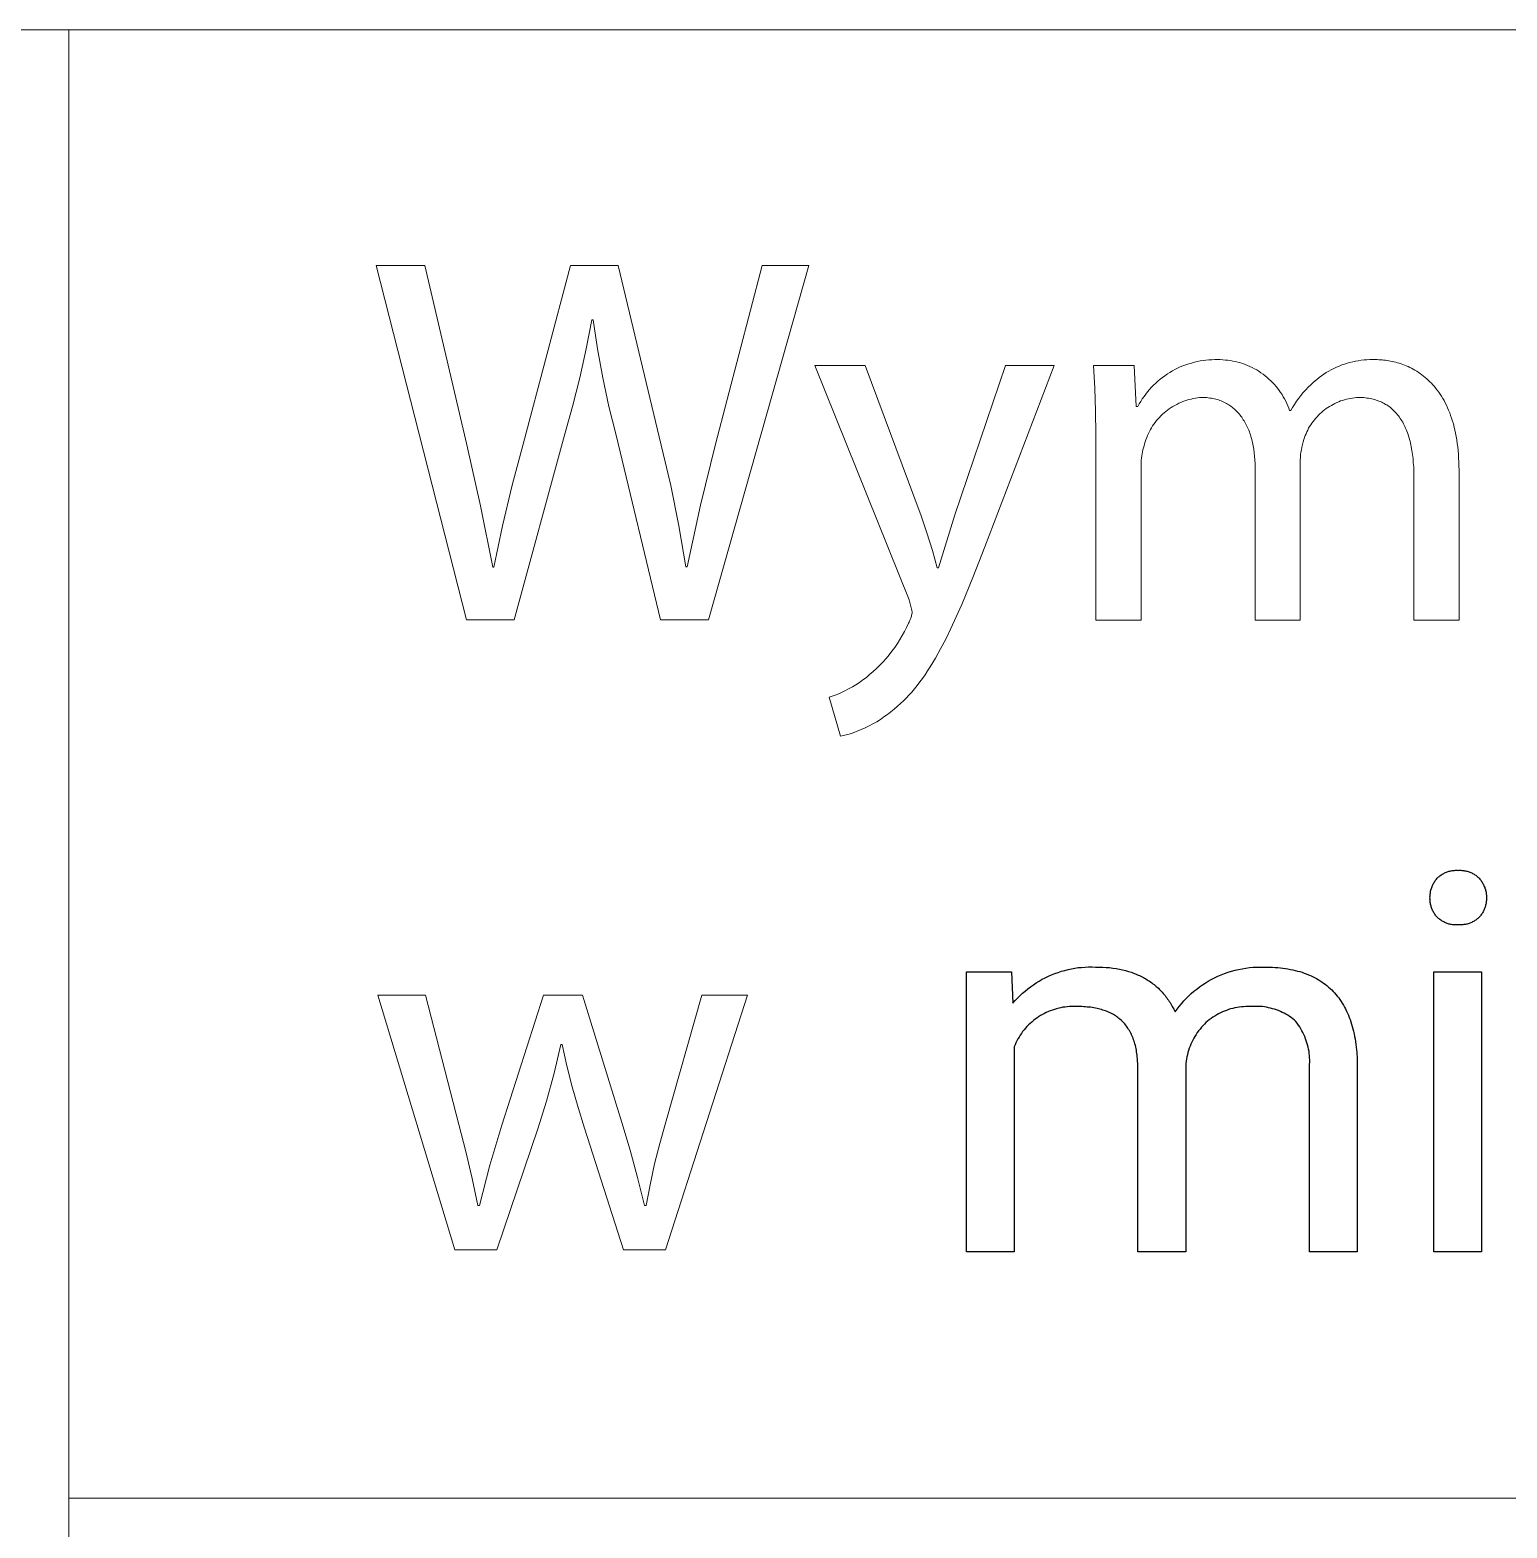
# Model space of a CAD drawing. Header units: millimetres. Extents: x 1102 to 5170, y 19 to 2862.
# Drawn here: x 4807.8 to 4922.2, y 358.3 to 474.3 of the extents above; entities that cross this region are included whole.
import ezdxf

# ---------------------------------------------------------------- set-up
doc = ezdxf.new("R2010")
doc.units = ezdxf.units.MM
doc.header["$MEASUREMENT"] = 0
doc.layers.add('Domyślny', color=7, linetype='Continuous', true_color=0x000000)

msp = doc.modelspace()

# ---------------------------------------------------------------- linework, layer by layer
at = {"layer": 'Domyślny', "color": 18, "lineweight": 15, "true_color": 0x000000}
for p, q in [((5166.08, 474.27), (3632.56, 474.27)), ((4810.81, 133.18), (4810.81, 474.27)), ((4841.61, 428.59), (4834.63, 456.03)), ((4834.63, 456.03), (4838.39, 456.03)), ((4838.39, 456.03), (4841.64, 442.15)), ((4846, 442.19), (4849.67, 456.03)), ((4849.67, 456.03), (4853.37, 456.03)), ((4853.37, 456.03), (4856.71, 442.11)), ((4868.15, 456.03), (4860.37, 428.59)), ((4860.9, 442.19), (4864.52, 456.03)), ((4864.52, 456.03), (4868.15, 456.03)), ((4851.34, 451.83), (4850.9, 449.58)), ((4851.43, 451.83), (4851.34, 451.83)), ((4851.78, 449.58), (4851.43, 451.83)), ((4850.9, 449.58), (4850.4, 447.33)), ((4852.19, 447.34), (4851.78, 449.58)), ((4875.9, 430.13), (4868.61, 448.3)), ((4868.61, 448.3), (4872.51, 448.3)), ((4872.51, 448.3), (4876.83, 436.65)), ((4879.45, 436.73), (4883.36, 448.3)), ((4887.14, 448.3), (4881.78, 434.25)), ((4883.36, 448.3), (4887.14, 448.3)), ((4890.3, 446.53), (4890.2, 448.3)), ((4890.2, 448.3), (4893.34, 448.3)), ((4893.34, 448.3), (4893.49, 445.11)), ((4896.1, 447.75), (4896.3, 447.87)), ((4896.3, 447.87), (4896.5, 447.98)), ((4896.5, 447.98), (4896.7, 448.08)), ((4896.7, 448.08), (4896.91, 448.18)), ((4896.91, 448.18), (4897.12, 448.26)), ((4897.12, 448.26), (4897.34, 448.34)), ((4897.34, 448.34), (4897.56, 448.42)), ((4897.56, 448.42), (4897.78, 448.48)), ((4897.78, 448.48), (4898, 448.54)), ((4898, 448.54), (4898.22, 448.59)), ((4898.22, 448.59), (4898.45, 448.64)), ((4898.45, 448.64), (4898.67, 448.67)), ((4898.67, 448.67), (4898.9, 448.7)), ((4898.9, 448.7), (4899.13, 448.72)), ((4899.13, 448.72), (4899.36, 448.73)), ((4899.36, 448.73), (4899.59, 448.74)), ((4899.59, 448.74), (4899.82, 448.74)), ((4899.82, 448.74), (4900.01, 448.74)), ((4900.01, 448.74), (4900.21, 448.73)), ((4900.21, 448.73), (4900.41, 448.71)), ((4900.41, 448.71), (4900.6, 448.69)), ((4900.6, 448.69), (4900.8, 448.67)), ((4900.8, 448.67), (4900.99, 448.63)), ((4900.99, 448.63), (4901.18, 448.59)), ((4901.18, 448.59), (4901.38, 448.54)), ((4901.38, 448.54), (4901.57, 448.49)), ((4901.57, 448.49), (4901.75, 448.43)), ((4901.75, 448.43), (4901.94, 448.36)), ((4901.94, 448.36), (4902.12, 448.29)), ((4902.12, 448.29), (4902.3, 448.21)), ((4902.3, 448.21), (4902.48, 448.13)), ((4902.48, 448.13), (4902.66, 448.04)), ((4902.66, 448.04), (4902.83, 447.94)), ((4902.83, 447.94), (4902.99, 447.84)), ((4902.99, 447.84), (4903.16, 447.73)), ((4908.22, 447.74), (4908.41, 447.85)), ((4908.41, 447.85), (4908.6, 447.96)), ((4908.6, 447.96), (4908.8, 448.06)), ((4908.8, 448.06), (4909, 448.16)), ((4909, 448.16), (4909.21, 448.24)), ((4909.21, 448.24), (4909.42, 448.33)), ((4909.42, 448.33), (4909.62, 448.4)), ((4909.62, 448.4), (4909.84, 448.47)), ((4909.84, 448.47), (4910.05, 448.53)), ((4910.05, 448.53), (4910.27, 448.58)), ((4910.27, 448.58), (4910.48, 448.63)), ((4910.48, 448.63), (4910.7, 448.66)), ((4910.7, 448.66), (4910.92, 448.69)), ((4910.92, 448.69), (4911.15, 448.72)), ((4911.15, 448.72), (4911.37, 448.73)), ((4911.37, 448.73), (4911.59, 448.74)), ((4911.59, 448.74), (4911.81, 448.74)), ((4911.81, 448.74), (4912.03, 448.74)), ((4912.03, 448.74), (4912.16, 448.74)), ((4912.16, 448.74), (4912.28, 448.73)), ((4912.28, 448.73), (4912.41, 448.73)), ((4912.41, 448.73), (4912.54, 448.72)), ((4912.54, 448.72), (4912.66, 448.7)), ((4912.66, 448.7), (4912.8, 448.69)), ((4912.8, 448.69), (4912.93, 448.67)), ((4912.93, 448.67), (4913.06, 448.65)), ((4913.06, 448.65), (4913.19, 448.63)), ((4913.19, 448.63), (4913.33, 448.6)), ((4913.33, 448.6), (4913.46, 448.57)), ((4913.46, 448.57), (4913.6, 448.54)), ((4913.6, 448.54), (4913.73, 448.5)), ((4913.73, 448.5), (4913.87, 448.46)), ((4913.87, 448.46), (4914.01, 448.41)), ((4914.01, 448.41), (4914.14, 448.36)), ((4914.14, 448.36), (4914.28, 448.31)), ((4914.28, 448.31), (4914.41, 448.26)), ((4914.41, 448.26), (4914.55, 448.2)), ((4914.55, 448.2), (4914.69, 448.13)), ((4914.69, 448.13), (4914.82, 448.07)), ((4914.82, 448.07), (4914.96, 448)), ((4914.96, 448), (4915.09, 447.92)), ((4915.09, 447.92), (4915.22, 447.84)), ((4915.22, 447.84), (4915.35, 447.75)), ((4850.4, 447.33), (4849.84, 445.1)), ((4852.66, 445.11), (4852.19, 447.34)), ((4894.68, 446.6), (4894.84, 446.76)), ((4894.84, 446.76), (4895.01, 446.92)), ((4895.01, 446.92), (4895.18, 447.08)), ((4895.18, 447.08), (4895.35, 447.22)), ((4895.35, 447.22), (4895.53, 447.37)), ((4895.53, 447.37), (4895.72, 447.5)), ((4895.72, 447.5), (4895.91, 447.63)), ((4895.91, 447.63), (4896.1, 447.75)), ((4903.16, 447.73), (4903.32, 447.61)), ((4903.32, 447.61), (4903.48, 447.49)), ((4903.48, 447.49), (4903.63, 447.37)), ((4903.63, 447.37), (4903.78, 447.24)), ((4903.78, 447.24), (4903.92, 447.11)), ((4903.92, 447.11), (4904.06, 446.97)), ((4904.06, 446.97), (4904.2, 446.82)), ((4904.2, 446.82), (4904.33, 446.67)), ((4904.33, 446.67), (4904.45, 446.52)), ((4906.82, 446.6), (4907.02, 446.8)), ((4907.02, 446.8), (4907.23, 446.99)), ((4907.23, 446.99), (4907.45, 447.18)), ((4907.45, 447.18), (4907.67, 447.35)), ((4907.67, 447.35), (4907.85, 447.49)), ((4907.85, 447.49), (4908.03, 447.62)), ((4908.03, 447.62), (4908.22, 447.74)), ((4915.35, 447.75), (4915.49, 447.67)), ((4915.49, 447.67), (4915.61, 447.57)), ((4915.61, 447.57), (4915.74, 447.47)), ((4915.74, 447.47), (4915.87, 447.37)), ((4915.87, 447.37), (4916, 447.26)), ((4916, 447.26), (4916.12, 447.15)), ((4916.12, 447.15), (4916.24, 447.03)), ((4916.24, 447.03), (4916.36, 446.91)), ((4916.36, 446.91), (4916.48, 446.78)), ((4916.48, 446.78), (4916.59, 446.65)), ((4916.59, 446.65), (4916.71, 446.51)), ((4890.35, 444.75), (4890.3, 446.53)), ((4893.73, 445.31), (4893.85, 445.51)), ((4893.85, 445.51), (4893.97, 445.7)), ((4893.97, 445.7), (4894.1, 445.89)), ((4894.1, 445.89), (4894.24, 446.07)), ((4894.24, 446.07), (4894.38, 446.25)), ((4894.38, 446.25), (4894.53, 446.43)), ((4894.53, 446.43), (4894.68, 446.6)), ((4897.1, 445.49), (4896.94, 445.43)), ((4897.26, 445.55), (4897.1, 445.49)), ((4897.42, 445.6), (4897.26, 445.55)), ((4897.58, 445.65), (4897.42, 445.6)), ((4897.75, 445.69), (4897.58, 445.65)), ((4897.91, 445.73), (4897.75, 445.69)), ((4898.08, 445.76), (4897.91, 445.73)), ((4898.25, 445.78), (4898.08, 445.76)), ((4898.41, 445.8), (4898.25, 445.78)), ((4898.58, 445.81), (4898.41, 445.8)), ((4898.71, 445.81), (4898.58, 445.81)), ((4898.84, 445.8), (4898.71, 445.81)), ((4898.96, 445.8), (4898.84, 445.8)), ((4899.08, 445.78), (4898.96, 445.8)), ((4899.2, 445.77), (4899.08, 445.78)), ((4899.32, 445.75), (4899.2, 445.77)), ((4899.43, 445.73), (4899.32, 445.75)), ((4899.55, 445.71), (4899.43, 445.73)), ((4899.66, 445.68), (4899.55, 445.71)), ((4899.77, 445.65), (4899.66, 445.68)), ((4899.87, 445.62), (4899.77, 445.65)), ((4899.98, 445.58), (4899.87, 445.62)), ((4900.08, 445.54), (4899.98, 445.58)), ((4900.18, 445.5), (4900.08, 445.54)), ((4900.28, 445.45), (4900.18, 445.5)), ((4900.38, 445.4), (4900.28, 445.45)), ((4904.45, 446.52), (4904.57, 446.36)), ((4904.57, 446.36), (4904.68, 446.2)), ((4904.68, 446.2), (4904.79, 446.04)), ((4904.79, 446.04), (4904.89, 445.87)), ((4904.89, 445.87), (4904.99, 445.7)), ((4904.99, 445.7), (4905.08, 445.52)), ((4905.08, 445.52), (4905.17, 445.34)), ((4905.76, 445.28), (4905.91, 445.52)), ((4905.91, 445.52), (4906.08, 445.75)), ((4906.08, 445.75), (4906.26, 445.97)), ((4906.26, 445.97), (4906.44, 446.19)), ((4906.44, 446.19), (4906.63, 446.4)), ((4906.63, 446.4), (4906.82, 446.6)), ((4909.18, 445.48), (4909.04, 445.42)), ((4909.33, 445.54), (4909.18, 445.48)), ((4909.48, 445.59), (4909.33, 445.54)), ((4909.63, 445.63), (4909.48, 445.59)), ((4909.78, 445.67), (4909.63, 445.63)), ((4909.94, 445.71), (4909.78, 445.67)), ((4910.09, 445.74), (4909.94, 445.71)), ((4910.25, 445.77), (4910.09, 445.74)), ((4910.41, 445.79), (4910.25, 445.77)), ((4910.56, 445.8), (4910.41, 445.79)), ((4910.72, 445.81), (4910.56, 445.8)), ((4910.86, 445.81), (4910.72, 445.81)), ((4910.99, 445.8), (4910.86, 445.81)), ((4911.12, 445.8), (4910.99, 445.8)), ((4911.25, 445.78), (4911.12, 445.8)), ((4911.37, 445.77), (4911.25, 445.78)), ((4911.5, 445.75), (4911.37, 445.77)), ((4911.62, 445.73), (4911.5, 445.75)), ((4911.74, 445.7), (4911.62, 445.73)), ((4911.85, 445.68), (4911.74, 445.7)), ((4911.97, 445.65), (4911.85, 445.68)), ((4912.08, 445.61), (4911.97, 445.65)), ((4912.19, 445.57), (4912.08, 445.61)), ((4912.3, 445.53), (4912.19, 445.57)), ((4912.41, 445.49), (4912.3, 445.53)), ((4912.51, 445.44), (4912.41, 445.49)), ((4916.71, 446.51), (4916.82, 446.37)), ((4916.82, 446.37), (4916.93, 446.22)), ((4916.93, 446.22), (4917.03, 446.07)), ((4917.03, 446.07), (4917.14, 445.91)), ((4917.14, 445.91), (4917.24, 445.74)), ((4917.24, 445.74), (4917.34, 445.57)), ((4917.34, 445.57), (4917.43, 445.39)), ((4849.84, 445.1), (4849.22, 442.89)), ((4853.21, 442.89), (4852.66, 445.11)), ((4890.36, 442.97), (4890.35, 444.75)), ((4893.49, 445.11), (4893.62, 445.11)), ((4893.62, 445.11), (4893.73, 445.31)), ((4895.41, 444.39), (4895.29, 444.27)), ((4895.53, 444.51), (4895.41, 444.39)), ((4895.66, 444.62), (4895.53, 444.51)), ((4895.79, 444.73), (4895.66, 444.62)), ((4895.92, 444.84), (4895.79, 444.73)), ((4896.06, 444.94), (4895.92, 444.84)), ((4896.2, 445.03), (4896.06, 444.94)), ((4896.34, 445.12), (4896.2, 445.03)), ((4896.49, 445.2), (4896.34, 445.12)), ((4896.64, 445.28), (4896.49, 445.2)), ((4896.79, 445.36), (4896.64, 445.28)), ((4896.94, 445.43), (4896.79, 445.36)), ((4900.48, 445.35), (4900.38, 445.4)), ((4900.57, 445.3), (4900.48, 445.35)), ((4900.66, 445.24), (4900.57, 445.3)), ((4900.75, 445.18), (4900.66, 445.24)), ((4900.84, 445.12), (4900.75, 445.18)), ((4900.92, 445.06), (4900.84, 445.12)), ((4901.01, 444.99), (4900.92, 445.06)), ((4901.09, 444.92), (4901.01, 444.99)), ((4901.17, 444.85), (4901.09, 444.92)), ((4901.25, 444.78), (4901.17, 444.85)), ((4901.32, 444.7), (4901.25, 444.78)), ((4901.39, 444.62), (4901.32, 444.7)), ((4901.47, 444.54), (4901.39, 444.62)), ((4901.54, 444.45), (4901.47, 444.54)), ((4901.6, 444.37), (4901.54, 444.45)), ((4901.67, 444.28), (4901.6, 444.37)), ((4905.17, 445.34), (4905.24, 445.16)), ((4905.24, 445.16), (4905.32, 444.98)), ((4905.32, 444.98), (4905.38, 444.79)), ((4905.38, 444.79), (4905.46, 444.79)), ((4905.46, 444.79), (4905.61, 445.04)), ((4905.61, 445.04), (4905.76, 445.28)), ((4907.5, 444.32), (4907.4, 444.21)), ((4907.61, 444.44), (4907.5, 444.32)), ((4907.73, 444.55), (4907.61, 444.44)), ((4907.84, 444.65), (4907.73, 444.55)), ((4907.96, 444.76), (4907.84, 444.65)), ((4908.09, 444.86), (4907.96, 444.76)), ((4908.21, 444.95), (4908.09, 444.86)), ((4908.34, 445.04), (4908.21, 444.95)), ((4908.48, 445.12), (4908.34, 445.04)), ((4908.61, 445.2), (4908.48, 445.12)), ((4908.75, 445.28), (4908.61, 445.2)), ((4908.89, 445.35), (4908.75, 445.28)), ((4909.04, 445.42), (4908.89, 445.35)), ((4912.61, 445.39), (4912.51, 445.44)), ((4912.71, 445.34), (4912.61, 445.39)), ((4912.81, 445.28), (4912.71, 445.34)), ((4912.9, 445.23), (4912.81, 445.28)), ((4913, 445.16), (4912.9, 445.23)), ((4913.09, 445.1), (4913, 445.16)), ((4913.18, 445.03), (4913.09, 445.1)), ((4913.26, 444.96), (4913.18, 445.03)), ((4913.35, 444.89), (4913.26, 444.96)), ((4913.43, 444.81), (4913.35, 444.89)), ((4913.51, 444.73), (4913.43, 444.81)), ((4913.59, 444.65), (4913.51, 444.73)), ((4913.67, 444.56), (4913.59, 444.65)), ((4913.74, 444.47), (4913.67, 444.56)), ((4913.81, 444.38), (4913.74, 444.47)), ((4913.88, 444.29), (4913.81, 444.38)), ((4913.95, 444.19), (4913.88, 444.29)), ((4917.43, 445.39), (4917.52, 445.21)), ((4917.52, 445.21), (4917.61, 445.02)), ((4917.61, 445.02), (4917.69, 444.82)), ((4917.69, 444.82), (4917.78, 444.62)), ((4917.78, 444.62), (4917.85, 444.42)), ((4917.85, 444.42), (4917.93, 444.2)), ((4894.52, 443.17), (4894.44, 443.01)), ((4894.6, 443.32), (4894.52, 443.17)), ((4894.68, 443.46), (4894.6, 443.32)), ((4894.77, 443.61), (4894.68, 443.46)), ((4894.87, 443.75), (4894.77, 443.61)), ((4894.97, 443.88), (4894.87, 443.75)), ((4895.07, 444.02), (4894.97, 443.88)), ((4895.18, 444.14), (4895.07, 444.02)), ((4895.29, 444.27), (4895.18, 444.14)), ((4901.73, 444.19), (4901.67, 444.28)), ((4901.79, 444.09), (4901.73, 444.19)), ((4901.85, 444), (4901.79, 444.09)), ((4901.91, 443.9), (4901.85, 444)), ((4901.97, 443.8), (4901.91, 443.9)), ((4902.02, 443.7), (4901.97, 443.8)), ((4902.07, 443.59), (4902.02, 443.7)), ((4902.12, 443.48), (4902.07, 443.59)), ((4902.17, 443.38), (4902.12, 443.48)), ((4902.21, 443.27), (4902.17, 443.38)), ((4902.26, 443.15), (4902.21, 443.27)), ((4902.3, 443.04), (4902.26, 443.15)), ((4906.71, 443.15), (4906.65, 443)), ((4906.78, 443.29), (4906.71, 443.15)), ((4906.85, 443.43), (4906.78, 443.29)), ((4906.93, 443.57), (4906.85, 443.43)), ((4907.02, 443.7), (4906.93, 443.57)), ((4907.11, 443.83), (4907.02, 443.7)), ((4907.2, 443.96), (4907.11, 443.83)), ((4907.3, 444.08), (4907.2, 443.96)), ((4907.4, 444.21), (4907.3, 444.08)), ((4914.01, 444.09), (4913.95, 444.19)), ((4914.08, 443.99), (4914.01, 444.09)), ((4914.14, 443.89), (4914.08, 443.99)), ((4914.2, 443.78), (4914.14, 443.89)), ((4914.25, 443.67), (4914.2, 443.78)), ((4914.31, 443.56), (4914.25, 443.67)), ((4914.36, 443.44), (4914.31, 443.56)), ((4914.41, 443.32), (4914.36, 443.44)), ((4914.46, 443.2), (4914.41, 443.32)), ((4914.51, 443.08), (4914.46, 443.2)), ((4917.93, 444.2), (4918, 443.98)), ((4918, 443.98), (4918.06, 443.76)), ((4918.06, 443.76), (4918.12, 443.52)), ((4918.12, 443.52), (4918.18, 443.28)), ((4918.18, 443.28), (4918.23, 443.04)), ((4841.64, 442.15), (4842.71, 437.42)), ((4845.16, 439.03), (4846, 442.19)), ((4849.22, 442.89), (4845.31, 428.59)), ((4856.66, 428.59), (4853.21, 442.89)), ((4856.71, 442.11), (4857.45, 438.99)), ((4859.74, 437.46), (4860.9, 442.19)), ((4890.36, 428.58), (4890.36, 442.97)), ((4894.1, 442.07), (4894.05, 441.91)), ((4894.15, 442.22), (4894.1, 442.07)), ((4894.2, 442.38), (4894.15, 442.22)), ((4894.25, 442.54), (4894.2, 442.38)), ((4894.31, 442.7), (4894.25, 442.54)), ((4894.37, 442.86), (4894.31, 442.7)), ((4894.44, 443.01), (4894.37, 442.86)), ((4902.34, 442.92), (4902.3, 443.04)), ((4902.37, 442.81), (4902.34, 442.92)), ((4902.41, 442.69), (4902.37, 442.81)), ((4902.44, 442.56), (4902.41, 442.69)), ((4902.47, 442.44), (4902.44, 442.56)), ((4902.5, 442.32), (4902.47, 442.44)), ((4902.53, 442.19), (4902.5, 442.32)), ((4902.56, 442.06), (4902.53, 442.19)), ((4902.6, 441.8), (4902.56, 442.06)), ((4906.33, 441.97), (4906.29, 441.77)), ((4906.37, 442.17), (4906.33, 441.97)), ((4906.42, 442.37), (4906.37, 442.17)), ((4906.48, 442.56), (4906.42, 442.37)), ((4906.53, 442.71), (4906.48, 442.56)), ((4906.59, 442.86), (4906.53, 442.71)), ((4906.65, 443), (4906.59, 442.86)), ((4914.55, 442.95), (4914.51, 443.08)), ((4914.59, 442.82), (4914.55, 442.95)), ((4914.63, 442.69), (4914.59, 442.82)), ((4914.67, 442.56), (4914.63, 442.69)), ((4914.71, 442.42), (4914.67, 442.56)), ((4914.74, 442.28), (4914.71, 442.42)), ((4914.77, 442.14), (4914.74, 442.28)), ((4914.8, 442), (4914.77, 442.14)), ((4914.85, 441.71), (4914.8, 442)), ((4918.23, 443.04), (4918.28, 442.78)), ((4918.28, 442.78), (4918.33, 442.52)), ((4918.33, 442.52), (4918.36, 442.26)), ((4918.36, 442.26), (4918.4, 441.98)), ((4918.4, 441.98), (4918.43, 441.7)), ((4893.88, 440.96), (4893.87, 440.8)), ((4893.9, 441.12), (4893.88, 440.96)), ((4893.92, 441.28), (4893.9, 441.12)), ((4893.95, 441.44), (4893.92, 441.28)), ((4893.98, 441.6), (4893.95, 441.44)), ((4894.01, 441.76), (4893.98, 441.6)), ((4894.05, 441.91), (4894.01, 441.76)), ((4902.64, 441.53), (4902.6, 441.8)), ((4902.66, 441.26), (4902.64, 441.53)), ((4902.68, 440.98), (4902.66, 441.26)), ((4902.7, 440.69), (4902.68, 440.98)), ((4906.22, 441.17), (4906.2, 440.97)), ((4906.2, 440.97), (4906.2, 440.77)), ((4906.23, 441.38), (4906.22, 441.17)), ((4906.26, 441.58), (4906.23, 441.38)), ((4906.29, 441.77), (4906.26, 441.58)), ((4914.9, 441.4), (4914.85, 441.71)), ((4914.94, 441.09), (4914.9, 441.4)), ((4914.96, 440.76), (4914.94, 441.09)), ((4918.43, 441.7), (4918.45, 441.41)), ((4918.45, 441.41), (4918.47, 441.12)), ((4918.47, 441.12), (4918.49, 440.82)), ((4918.49, 440.82), (4918.49, 440.51)), ((4893.87, 440.8), (4893.87, 440.63)), ((4893.87, 440.63), (4893.87, 440.47)), ((4893.87, 440.47), (4893.87, 428.58)), ((4902.7, 440.41), (4902.7, 440.69)), ((4902.7, 428.58), (4902.7, 440.41)), ((4906.2, 440.77), (4906.2, 428.58)), ((4914.99, 440.43), (4914.96, 440.76)), ((4915, 440.09), (4914.99, 440.43)), ((4915, 439.74), (4915, 440.09)), ((4915, 428.58), (4915, 439.74)), ((4918.49, 440.51), (4918.5, 440.19)), ((4918.5, 440.19), (4918.5, 428.58)), ((4844.41, 435.86), (4845.16, 439.03)), ((4857.45, 438.99), (4858.08, 435.86)), ((4842.71, 437.42), (4843.67, 432.66)), ((4858.71, 432.7), (4859.74, 437.46)), ((4876.83, 436.65), (4877.29, 435.32)), ((4878.18, 432.62), (4879.45, 436.73)), ((4843.75, 432.66), (4844.41, 435.86)), ((4858.08, 435.86), (4858.62, 432.7)), ((4877.29, 435.32), (4877.71, 433.97)), ((4877.71, 433.97), (4878.09, 432.62)), ((4881.78, 434.25), (4880.85, 431.86)), ((4858.62, 432.7), (4858.71, 432.7)), ((4843.67, 432.66), (4843.75, 432.66)), ((4878.09, 432.62), (4878.18, 432.62)), ((4880.85, 431.86), (4879.98, 429.77)), ((4876.14, 429.2), (4875.9, 430.13)), ((4879.98, 429.77), (4879.56, 428.82)), ((4845.31, 428.59), (4841.61, 428.59)), ((4860.37, 428.59), (4856.66, 428.59)), ((4875.71, 428), (4875.86, 428.33)), ((4875.86, 428.33), (4875.9, 428.4)), ((4875.9, 428.4), (4875.94, 428.48)), ((4875.94, 428.48), (4875.97, 428.55)), ((4875.97, 428.55), (4876, 428.63)), ((4876, 428.63), (4876.03, 428.71)), ((4876.03, 428.71), (4876.06, 428.79)), ((4876.06, 428.79), (4876.08, 428.87)), ((4876.08, 428.87), (4876.1, 428.95)), ((4876.1, 428.95), (4876.12, 429.03)), ((4876.12, 429.03), (4876.13, 429.11)), ((4876.13, 429.11), (4876.14, 429.2)), ((4879.56, 428.82), (4879.15, 427.93)), ((4893.87, 428.58), (4890.36, 428.58)), ((4906.2, 428.58), (4902.7, 428.58)), ((4918.5, 428.58), (4915, 428.58)), ((4875, 426.75), (4875.19, 427.06)), ((4875.19, 427.06), (4875.37, 427.37)), ((4875.37, 427.37), (4875.55, 427.68)), ((4875.55, 427.68), (4875.71, 428)), ((4878.74, 427.1), (4878.34, 426.34)), ((4879.15, 427.93), (4878.74, 427.1)), ((4874.13, 425.61), (4874.36, 425.88)), ((4874.36, 425.88), (4874.58, 426.17)), ((4874.58, 426.17), (4874.79, 426.46)), ((4874.79, 426.46), (4875, 426.75)), ((4878.34, 426.34), (4877.94, 425.62)), ((4872.85, 424.35), (4873.12, 424.58)), ((4873.12, 424.58), (4873.39, 424.82)), ((4873.39, 424.82), (4873.64, 425.08)), ((4873.64, 425.08), (4873.89, 425.34)), ((4873.89, 425.34), (4874.13, 425.61)), ((4877.34, 424.65), (4877.14, 424.34)), ((4877.54, 424.96), (4877.34, 424.65)), ((4877.74, 425.28), (4877.54, 424.96)), ((4877.94, 425.62), (4877.74, 425.28)), ((4871.51, 423.4), (4871.79, 423.57)), ((4871.79, 423.57), (4872.06, 423.75)), ((4872.06, 423.75), (4872.33, 423.94)), ((4872.33, 423.94), (4872.6, 424.14)), ((4872.6, 424.14), (4872.85, 424.35)), ((4876.52, 423.51), (4876.32, 423.25)), ((4876.73, 423.78), (4876.52, 423.51)), ((4876.94, 424.05), (4876.73, 423.78)), ((4877.14, 424.34), (4876.94, 424.05)), ((4869.71, 422.6), (4870.02, 422.71)), ((4870.6, 419.58), (4869.71, 422.6)), ((4870.02, 422.71), (4870.33, 422.82)), ((4870.33, 422.82), (4870.63, 422.95)), ((4870.63, 422.95), (4870.93, 423.09)), ((4870.93, 423.09), (4871.22, 423.24)), ((4871.22, 423.24), (4871.51, 423.4)), ((4875.46, 422.32), (4875.23, 422.11)), ((4875.68, 422.54), (4875.46, 422.32)), ((4875.89, 422.77), (4875.68, 422.54)), ((4876.11, 423), (4875.89, 422.77)), ((4876.32, 423.25), (4876.11, 423)), ((4874.23, 421.26), (4873.96, 421.07)), ((4874.5, 421.47), (4874.23, 421.26)), ((4874.76, 421.68), (4874.5, 421.47)), ((4875.01, 421.91), (4874.76, 421.68)), ((4875.23, 422.11), (4875.01, 421.91)), ((4871.89, 419.97), (4871.57, 419.85)), ((4872.2, 420.1), (4871.89, 419.97)), ((4872.51, 420.23), (4872.2, 420.1)), ((4872.81, 420.38), (4872.51, 420.23)), ((4873.1, 420.54), (4872.81, 420.38)), ((4873.4, 420.7), (4873.1, 420.54)), ((4873.68, 420.88), (4873.4, 420.7)), ((4873.96, 421.07), (4873.68, 420.88)), ((4870.93, 419.66), (4870.6, 419.58)), ((4871.25, 419.75), (4870.93, 419.66)), ((4871.57, 419.85), (4871.25, 419.75)), ((4840.71, 379.81), (4834.76, 399.52)), ((4834.76, 399.52), (4838.44, 399.52)), ((4838.44, 399.52), (4841.02, 389.51)), ((4844.37, 389.47), (4847.59, 399.52)), ((4847.59, 399.52), (4850.6, 399.52)), ((4850.6, 399.52), (4853.65, 389.67)), ((4857.03, 389.63), (4859.84, 399.52)), ((4863.39, 399.52), (4857.03, 379.81)), ((4859.84, 399.52), (4863.39, 399.52)), ((4848.93, 395.7), (4848.41, 393.5)), ((4849.02, 395.7), (4848.93, 395.7)), ((4849.39, 394.07), (4849.02, 395.7)), ((4848.41, 393.5), (4847.82, 391.33)), ((4849.8, 392.44), (4849.39, 394.07)), ((4850.26, 390.83), (4849.8, 392.44)), ((4847.82, 391.33), (4847.15, 389.17)), ((4850.76, 389.23), (4850.26, 390.83)), ((4841.02, 389.51), (4841.57, 387.43)), ((4843.44, 386.37), (4844.37, 389.47)), ((4847.15, 389.17), (4843.96, 379.81)), ((4853.78, 379.81), (4850.76, 389.23)), ((4853.65, 389.67), (4854.3, 387.54)), ((4856.59, 388.05), (4857.03, 389.63)), ((4854.3, 387.54), (4854.88, 385.4)), ((4856.19, 386.46), (4856.59, 388.05)), ((4841.57, 387.43), (4842.07, 385.34)), ((4842.62, 383.24), (4843.44, 386.37)), ((4855.84, 384.85), (4856.19, 386.46)), ((4842.07, 385.34), (4842.51, 383.24)), ((4854.88, 385.4), (4855.41, 383.24)), ((4855.53, 383.24), (4855.84, 384.85)), ((4842.51, 383.24), (4842.62, 383.24)), ((4855.41, 383.24), (4855.53, 383.24)), ((4843.96, 379.81), (4840.71, 379.81)), ((4857.03, 379.81), (4853.78, 379.81)), ((4810.81, 360.59), (5166.09, 360.59))]:
    msp.add_line(p, q, dxfattribs=at)
at = {"layer": 'Domyślny'}
for p, q in [((4916.58, 408.28), (4916.62, 408.34)), ((4916.62, 408.34), (4916.66, 408.4)), ((4916.66, 408.4), (4916.71, 408.46)), ((4916.71, 408.46), (4916.76, 408.52)), ((4916.76, 408.52), (4916.8, 408.58)), ((4916.8, 408.58), (4916.86, 408.63)), ((4916.86, 408.63), (4916.91, 408.68)), ((4916.91, 408.68), (4916.96, 408.72)), ((4916.96, 408.72), (4917.02, 408.77)), ((4917.02, 408.77), (4917.08, 408.81)), ((4917.08, 408.81), (4917.13, 408.85)), ((4917.13, 408.85), (4917.2, 408.89)), ((4917.2, 408.89), (4917.26, 408.93)), ((4917.26, 408.93), (4917.32, 408.96)), ((4917.32, 408.96), (4917.38, 408.99)), ((4917.38, 408.99), (4917.45, 409.02)), ((4917.45, 409.02), (4917.52, 409.05)), ((4917.52, 409.05), (4917.58, 409.08)), ((4917.58, 409.08), (4917.65, 409.1)), ((4917.65, 409.1), (4917.72, 409.12)), ((4917.72, 409.12), (4917.79, 409.14)), ((4917.79, 409.14), (4917.86, 409.16)), ((4917.86, 409.16), (4917.93, 409.17)), ((4917.93, 409.17), (4918, 409.18)), ((4918, 409.18), (4918.07, 409.19)), ((4918.07, 409.19), (4918.14, 409.19)), ((4918.14, 409.19), (4918.22, 409.2)), ((4918.22, 409.2), (4918.29, 409.2)), ((4918.29, 409.2), (4918.36, 409.2)), ((4918.36, 409.2), (4918.43, 409.19)), ((4918.43, 409.19), (4918.5, 409.2)), ((4918.5, 409.2), (4918.57, 409.2)), ((4918.57, 409.2), (4918.65, 409.2)), ((4918.65, 409.2), (4918.72, 409.19)), ((4918.72, 409.19), (4918.79, 409.19)), ((4918.79, 409.19), (4918.86, 409.18)), ((4918.86, 409.18), (4918.93, 409.17)), ((4918.93, 409.17), (4919, 409.15)), ((4919, 409.15), (4919.07, 409.14)), ((4919.07, 409.14), (4919.14, 409.12)), ((4919.14, 409.12), (4919.21, 409.1)), ((4919.21, 409.1), (4919.28, 409.08)), ((4919.28, 409.08), (4919.35, 409.05)), ((4919.35, 409.05), (4919.42, 409.02)), ((4919.42, 409.02), (4919.48, 408.99)), ((4919.48, 408.99), (4919.55, 408.96)), ((4919.55, 408.96), (4919.61, 408.93)), ((4919.61, 408.93), (4919.67, 408.89)), ((4919.67, 408.89), (4919.73, 408.85)), ((4919.73, 408.85), (4919.79, 408.81)), ((4919.79, 408.81), (4919.85, 408.77)), ((4919.85, 408.77), (4919.91, 408.72)), ((4919.91, 408.72), (4919.96, 408.67)), ((4919.96, 408.67), (4920.01, 408.63)), ((4920.01, 408.63), (4920.07, 408.58)), ((4920.07, 408.58), (4920.11, 408.52)), ((4920.11, 408.52), (4920.16, 408.46)), ((4920.16, 408.46), (4920.21, 408.4)), ((4920.21, 408.4), (4920.25, 408.34)), ((4920.25, 408.34), (4920.29, 408.28)), ((4916.25, 407.14), (4916.26, 407.21)), ((4916.26, 407.29), (4916.27, 407.36)), ((4916.26, 407.21), (4916.26, 407.29)), ((4916.27, 407.36), (4916.28, 407.44)), ((4916.28, 407.44), (4916.29, 407.51)), ((4916.29, 407.51), (4916.3, 407.58)), ((4916.3, 407.58), (4916.32, 407.66)), ((4916.32, 407.66), (4916.34, 407.73)), ((4916.34, 407.73), (4916.36, 407.8)), ((4916.36, 407.8), (4916.39, 407.87)), ((4916.39, 407.87), (4916.41, 407.94)), ((4916.41, 407.94), (4916.44, 408.01)), ((4916.44, 408.01), (4916.47, 408.08)), ((4916.47, 408.08), (4916.51, 408.14)), ((4916.51, 408.14), (4916.54, 408.21)), ((4916.54, 408.21), (4916.58, 408.28)), ((4920.29, 408.28), (4920.33, 408.21)), ((4920.33, 408.21), (4920.37, 408.15)), ((4920.37, 408.15), (4920.4, 408.08)), ((4920.4, 408.08), (4920.43, 408.01)), ((4920.43, 408.01), (4920.46, 407.94)), ((4920.46, 407.94), (4920.49, 407.87)), ((4920.49, 407.87), (4920.51, 407.8)), ((4920.51, 407.8), (4920.54, 407.73)), ((4920.54, 407.73), (4920.56, 407.66)), ((4920.56, 407.66), (4920.57, 407.58)), ((4920.57, 407.58), (4920.59, 407.51)), ((4920.59, 407.51), (4920.6, 407.44)), ((4920.6, 407.44), (4920.61, 407.36)), ((4920.61, 407.36), (4920.62, 407.29)), ((4920.62, 407.29), (4920.62, 407.21)), ((4920.62, 407.21), (4920.62, 407.14)), ((4916.26, 407.06), (4916.25, 407.14)), ((4916.25, 406.99), (4916.26, 407.06)), ((4916.26, 406.92), (4916.25, 406.99)), ((4916.26, 406.85), (4916.26, 406.92)), ((4916.27, 406.78), (4916.26, 406.85)), ((4916.27, 406.71), (4916.27, 406.78)), ((4916.28, 406.64), (4916.27, 406.71)), ((4916.3, 406.57), (4916.28, 406.64)), ((4916.31, 406.5), (4916.3, 406.57)), ((4916.33, 406.43), (4916.31, 406.5)), ((4916.35, 406.36), (4916.33, 406.43)), ((4916.37, 406.3), (4916.35, 406.36)), ((4916.4, 406.23), (4916.37, 406.3)), ((4916.42, 406.16), (4916.4, 406.23)), ((4916.45, 406.1), (4916.42, 406.16)), ((4916.48, 406.03), (4916.45, 406.1)), ((4916.52, 405.97), (4916.48, 406.03)), ((4920.39, 406.03), (4920.36, 405.97)), ((4920.42, 406.1), (4920.39, 406.03)), ((4920.45, 406.16), (4920.42, 406.1)), ((4920.48, 406.23), (4920.45, 406.16)), ((4920.5, 406.29), (4920.48, 406.23)), ((4920.53, 406.36), (4920.5, 406.29)), ((4920.55, 406.43), (4920.53, 406.36)), ((4920.56, 406.5), (4920.55, 406.43)), ((4920.58, 406.57), (4920.56, 406.5)), ((4920.59, 406.64), (4920.58, 406.57)), ((4920.6, 406.71), (4920.59, 406.64)), ((4920.61, 406.78), (4920.6, 406.71)), ((4920.62, 406.85), (4920.61, 406.78)), ((4920.62, 407.14), (4920.62, 407.06)), ((4920.62, 407.06), (4920.62, 406.99)), ((4920.62, 406.99), (4920.62, 406.92)), ((4920.62, 406.92), (4920.62, 406.85)), ((4916.55, 405.91), (4916.52, 405.97)), ((4916.59, 405.85), (4916.55, 405.91)), ((4916.63, 405.79), (4916.59, 405.85)), ((4916.67, 405.73), (4916.63, 405.79)), ((4916.71, 405.68), (4916.67, 405.73)), ((4916.76, 405.62), (4916.71, 405.68)), ((4916.8, 405.57), (4916.76, 405.62)), ((4916.86, 405.52), (4916.8, 405.57)), ((4916.91, 405.47), (4916.86, 405.52)), ((4916.96, 405.43), (4916.91, 405.47)), ((4917.02, 405.38), (4916.96, 405.43)), ((4917.08, 405.34), (4917.02, 405.38)), ((4917.14, 405.3), (4917.08, 405.34)), ((4917.2, 405.26), (4917.14, 405.3)), ((4917.26, 405.23), (4917.2, 405.26)), ((4917.32, 405.2), (4917.26, 405.23)), ((4917.39, 405.16), (4917.32, 405.2)), ((4917.45, 405.13), (4917.39, 405.16)), ((4917.52, 405.11), (4917.45, 405.13)), ((4917.59, 405.08), (4917.52, 405.11)), ((4917.65, 405.06), (4917.59, 405.08)), ((4917.72, 405.04), (4917.65, 405.06)), ((4917.79, 405.02), (4917.72, 405.04)), ((4917.86, 405.01), (4917.79, 405.02)), ((4917.93, 405), (4917.86, 405.01)), ((4918, 404.98), (4917.93, 405)), ((4918.07, 404.98), (4918, 404.98)), ((4918.15, 404.97), (4918.07, 404.98)), ((4918.22, 404.97), (4918.15, 404.97)), ((4918.29, 404.97), (4918.22, 404.97)), ((4918.36, 404.97), (4918.29, 404.97)), ((4918.43, 404.97), (4918.36, 404.97)), ((4918.5, 404.97), (4918.43, 404.97)), ((4918.57, 404.97), (4918.5, 404.97)), ((4918.65, 404.97), (4918.57, 404.97)), ((4918.72, 404.97), (4918.65, 404.97)), ((4918.79, 404.98), (4918.72, 404.97)), ((4918.86, 404.99), (4918.79, 404.98)), ((4918.93, 405), (4918.86, 404.99)), ((4919, 405.01), (4918.93, 405)), ((4919.07, 405.02), (4919, 405.01)), ((4919.14, 405.04), (4919.07, 405.02)), ((4919.21, 405.06), (4919.14, 405.04)), ((4919.28, 405.08), (4919.21, 405.06)), ((4919.35, 405.11), (4919.28, 405.08)), ((4919.41, 405.14), (4919.35, 405.11)), ((4919.48, 405.16), (4919.41, 405.14)), ((4919.54, 405.2), (4919.48, 405.16)), ((4919.61, 405.23), (4919.54, 405.2)), ((4919.67, 405.26), (4919.61, 405.23)), ((4919.73, 405.3), (4919.67, 405.26)), ((4919.79, 405.34), (4919.73, 405.3)), ((4919.85, 405.38), (4919.79, 405.34)), ((4919.9, 405.43), (4919.85, 405.38)), ((4919.96, 405.47), (4919.9, 405.43)), ((4920.01, 405.52), (4919.96, 405.47)), ((4920.07, 405.57), (4920.01, 405.52)), ((4920.11, 405.62), (4920.07, 405.57)), ((4920.16, 405.68), (4920.11, 405.62)), ((4920.2, 405.73), (4920.16, 405.68)), ((4920.24, 405.79), (4920.2, 405.73)), ((4920.28, 405.85), (4920.24, 405.79)), ((4920.32, 405.91), (4920.28, 405.85)), ((4920.36, 405.97), (4920.32, 405.91)), ((4887.44, 401.29), (4887.7, 401.38)), ((4887.7, 401.38), (4887.96, 401.45)), ((4887.96, 401.45), (4888.22, 401.51)), ((4888.22, 401.51), (4888.48, 401.57)), ((4888.48, 401.57), (4888.74, 401.62)), ((4888.74, 401.62), (4889.01, 401.66)), ((4889.01, 401.66), (4889.27, 401.68)), ((4889.27, 401.68), (4889.54, 401.7)), ((4889.54, 401.7), (4889.81, 401.72)), ((4889.81, 401.72), (4890.08, 401.72)), ((4890.08, 401.72), (4890.34, 401.71)), ((4890.34, 401.71), (4890.62, 401.71)), ((4890.62, 401.71), (4890.9, 401.7)), ((4890.9, 401.7), (4891.17, 401.68)), ((4891.17, 401.68), (4891.43, 401.66)), ((4891.43, 401.66), (4891.69, 401.63)), ((4891.69, 401.63), (4891.94, 401.59)), ((4891.94, 401.59), (4892.19, 401.54)), ((4892.19, 401.54), (4892.43, 401.49)), ((4892.43, 401.49), (4892.66, 401.44)), ((4892.66, 401.44), (4892.89, 401.37)), ((4892.89, 401.37), (4893.12, 401.3)), ((4900.61, 401.3), (4900.88, 401.39)), ((4900.88, 401.39), (4901.15, 401.46)), ((4901.15, 401.46), (4901.43, 401.53)), ((4901.43, 401.53), (4901.71, 401.58)), ((4901.71, 401.58), (4901.98, 401.63)), ((4901.98, 401.63), (4902.27, 401.66)), ((4902.27, 401.66), (4902.55, 401.69)), ((4902.55, 401.69), (4902.83, 401.71)), ((4902.83, 401.71), (4903.11, 401.71)), ((4903.11, 401.71), (4903.39, 401.71)), ((4903.39, 401.71), (4903.83, 401.7)), ((4903.83, 401.7), (4904.04, 401.69)), ((4904.04, 401.69), (4904.25, 401.68)), ((4904.25, 401.68), (4904.46, 401.67)), ((4904.46, 401.67), (4904.66, 401.64)), ((4904.66, 401.64), (4904.86, 401.62)), ((4904.86, 401.62), (4905.06, 401.59)), ((4905.06, 401.59), (4905.25, 401.56)), ((4905.25, 401.56), (4905.44, 401.53)), ((4905.44, 401.53), (4905.63, 401.49)), ((4905.63, 401.49), (4905.81, 401.45)), ((4905.81, 401.45), (4905.99, 401.4)), ((4905.99, 401.4), (4906.17, 401.35)), ((4880.35, 379.65), (4880.35, 401.33)), ((4880.35, 401.33), (4883.84, 401.33)), ((4883.84, 401.33), (4883.94, 398.91)), ((4885.31, 400.18), (4885.53, 400.34)), ((4885.53, 400.34), (4885.75, 400.49)), ((4885.75, 400.49), (4885.98, 400.62)), ((4885.98, 400.62), (4886.22, 400.76)), ((4886.22, 400.76), (4886.45, 400.88)), ((4886.45, 400.88), (4886.7, 401)), ((4886.7, 401), (4886.94, 401.1)), ((4886.94, 401.1), (4887.19, 401.2)), ((4887.19, 401.2), (4887.44, 401.29)), ((4893.12, 401.3), (4893.23, 401.26)), ((4893.23, 401.26), (4893.33, 401.22)), ((4893.33, 401.22), (4893.44, 401.18)), ((4893.44, 401.18), (4893.55, 401.14)), ((4893.55, 401.14), (4893.65, 401.09)), ((4893.65, 401.09), (4893.75, 401.04)), ((4893.75, 401.04), (4893.86, 401)), ((4893.86, 401), (4893.96, 400.95)), ((4893.96, 400.95), (4894.05, 400.89)), ((4894.05, 400.89), (4894.15, 400.84)), ((4894.15, 400.84), (4894.25, 400.79)), ((4894.25, 400.79), (4894.34, 400.73)), ((4894.34, 400.73), (4894.43, 400.67)), ((4894.43, 400.67), (4894.52, 400.61)), ((4894.52, 400.61), (4894.61, 400.55)), ((4894.61, 400.55), (4894.7, 400.48)), ((4894.7, 400.48), (4894.79, 400.42)), ((4894.79, 400.42), (4894.88, 400.35)), ((4894.88, 400.35), (4894.96, 400.28)), ((4894.96, 400.28), (4895.04, 400.21)), ((4895.04, 400.21), (4895.13, 400.14)), ((4898.4, 400.17), (4898.62, 400.32)), ((4898.62, 400.32), (4898.85, 400.47)), ((4898.85, 400.47), (4899.08, 400.62)), ((4899.08, 400.62), (4899.31, 400.75)), ((4899.31, 400.75), (4899.57, 400.88)), ((4899.57, 400.88), (4899.82, 401)), ((4899.82, 401), (4900.08, 401.11)), ((4900.08, 401.11), (4900.34, 401.21)), ((4900.34, 401.21), (4900.61, 401.3)), ((4906.17, 401.35), (4906.34, 401.3)), ((4906.34, 401.3), (4906.51, 401.24)), ((4906.51, 401.24), (4906.67, 401.18)), ((4906.67, 401.18), (4906.84, 401.11)), ((4906.84, 401.11), (4907, 401.05)), ((4907, 401.05), (4907.15, 400.97)), ((4907.15, 400.97), (4907.3, 400.9)), ((4907.3, 400.9), (4907.45, 400.82)), ((4907.45, 400.82), (4907.6, 400.74)), ((4907.6, 400.74), (4907.74, 400.65)), ((4907.74, 400.65), (4907.88, 400.56)), ((4907.88, 400.56), (4908.01, 400.47)), ((4908.01, 400.47), (4908.14, 400.37)), ((4908.14, 400.37), (4908.27, 400.27)), ((4908.27, 400.27), (4908.4, 400.16)), ((4916.56, 379.65), (4916.56, 401.33)), ((4916.56, 401.33), (4920.25, 401.33)), ((4920.25, 401.33), (4920.25, 379.65)), ((4883.94, 398.91), (4884.12, 399.11)), ((4884.12, 399.11), (4884.3, 399.31)), ((4884.3, 399.31), (4884.49, 399.49)), ((4884.49, 399.49), (4884.69, 399.68)), ((4884.69, 399.68), (4884.89, 399.85)), ((4884.89, 399.85), (4885.1, 400.02)), ((4885.1, 400.02), (4885.31, 400.18)), ((4895.13, 400.14), (4895.21, 400.06)), ((4895.21, 400.06), (4895.28, 399.99)), ((4895.28, 399.99), (4895.36, 399.91)), ((4895.36, 399.91), (4895.44, 399.83)), ((4895.44, 399.83), (4895.51, 399.75)), ((4895.51, 399.75), (4895.58, 399.67)), ((4895.58, 399.67), (4895.66, 399.59)), ((4895.66, 399.59), (4895.73, 399.5)), ((4895.73, 399.5), (4895.8, 399.41)), ((4895.8, 399.41), (4895.86, 399.32)), ((4895.86, 399.32), (4895.93, 399.23)), ((4895.93, 399.23), (4895.99, 399.14)), ((4895.99, 399.14), (4896.06, 399.04)), ((4897.01, 398.87), (4897.19, 399.08)), ((4897.19, 399.08), (4897.37, 399.28)), ((4897.37, 399.28), (4897.57, 399.47)), ((4897.57, 399.47), (4897.76, 399.65)), ((4897.76, 399.65), (4897.97, 399.83)), ((4897.97, 399.83), (4898.18, 400)), ((4898.18, 400), (4898.4, 400.17)), ((4908.4, 400.16), (4908.52, 400.05)), ((4908.52, 400.05), (4908.64, 399.94)), ((4908.64, 399.94), (4908.75, 399.82)), ((4908.75, 399.82), (4908.86, 399.7)), ((4908.86, 399.7), (4908.97, 399.58)), ((4908.97, 399.58), (4909.07, 399.45)), ((4909.07, 399.45), (4909.18, 399.32)), ((4909.18, 399.32), (4909.27, 399.19)), ((4909.27, 399.19), (4909.37, 399.05)), ((4909.37, 399.05), (4909.46, 398.91)), ((4886.08, 397.95), (4885.94, 397.86)), ((4886.23, 398.03), (4886.08, 397.95)), ((4886.38, 398.11), (4886.23, 398.03)), ((4886.53, 398.19), (4886.38, 398.11)), ((4886.69, 398.26), (4886.53, 398.19)), ((4886.84, 398.32), (4886.69, 398.26)), ((4887, 398.38), (4886.84, 398.32)), ((4887.16, 398.43), (4887, 398.38)), ((4887.33, 398.48), (4887.16, 398.43)), ((4887.49, 398.52), (4887.33, 398.48)), ((4887.66, 398.56), (4887.49, 398.52)), ((4887.82, 398.59), (4887.66, 398.56)), ((4887.99, 398.61), (4887.82, 398.59)), ((4888.16, 398.63), (4887.99, 398.61)), ((4888.33, 398.65), (4888.16, 398.63)), ((4888.5, 398.65), (4888.33, 398.65)), ((4888.67, 398.66), (4888.5, 398.65)), ((4888.84, 398.65), (4888.67, 398.66)), ((4889.01, 398.64), (4888.84, 398.65)), ((4889.29, 398.64), (4889.01, 398.64)), ((4889.43, 398.63), (4889.29, 398.64)), ((4889.57, 398.62), (4889.43, 398.63)), ((4889.7, 398.61), (4889.57, 398.62)), ((4889.83, 398.6), (4889.7, 398.61)), ((4889.96, 398.59), (4889.83, 398.6)), ((4890.09, 398.57), (4889.96, 398.59)), ((4890.21, 398.55), (4890.09, 398.57)), ((4890.34, 398.53), (4890.21, 398.55)), ((4890.46, 398.5), (4890.34, 398.53)), ((4890.57, 398.48), (4890.46, 398.5)), ((4890.69, 398.45), (4890.57, 398.48)), ((4890.8, 398.41), (4890.69, 398.45)), ((4890.92, 398.38), (4890.8, 398.41)), ((4891.02, 398.35), (4890.92, 398.38)), ((4891.13, 398.31), (4891.02, 398.35)), ((4891.24, 398.27), (4891.13, 398.31)), ((4891.34, 398.22), (4891.24, 398.27)), ((4891.44, 398.18), (4891.34, 398.22)), ((4891.54, 398.13), (4891.44, 398.18)), ((4891.63, 398.08), (4891.54, 398.13)), ((4891.73, 398.03), (4891.63, 398.08)), ((4891.82, 397.97), (4891.73, 398.03)), ((4891.91, 397.92), (4891.82, 397.97)), ((4891.99, 397.86), (4891.91, 397.92)), ((4896.06, 399.04), (4896.12, 398.95)), ((4896.12, 398.95), (4896.18, 398.85)), ((4896.18, 398.85), (4896.24, 398.75)), ((4896.24, 398.75), (4896.29, 398.65)), ((4896.29, 398.65), (4896.41, 398.44)), ((4896.41, 398.44), (4896.51, 398.23)), ((4896.51, 398.23), (4896.67, 398.45)), ((4896.67, 398.45), (4896.83, 398.66)), ((4896.83, 398.66), (4897.01, 398.87)), ((4899.58, 397.91), (4899.44, 397.82)), ((4899.73, 398), (4899.58, 397.91)), ((4899.87, 398.08), (4899.73, 398)), ((4900.02, 398.16), (4899.87, 398.08)), ((4900.18, 398.23), (4900.02, 398.16)), ((4900.33, 398.29), (4900.18, 398.23)), ((4900.49, 398.35), (4900.33, 398.29)), ((4900.65, 398.41), (4900.49, 398.35)), ((4900.81, 398.46), (4900.65, 398.41)), ((4900.98, 398.5), (4900.81, 398.46)), ((4901.14, 398.54), (4900.98, 398.5)), ((4901.31, 398.57), (4901.14, 398.54)), ((4901.47, 398.6), (4901.31, 398.57)), ((4901.64, 398.62), (4901.47, 398.6)), ((4901.81, 398.63), (4901.64, 398.62)), ((4901.98, 398.64), (4901.81, 398.63)), ((4902.15, 398.64), (4901.98, 398.64)), ((4902.32, 398.64), (4902.15, 398.64)), ((4902.48, 398.66), (4902.32, 398.64)), ((4902.64, 398.66), (4902.48, 398.66)), ((4902.8, 398.66), (4902.64, 398.66)), ((4902.96, 398.66), (4902.8, 398.66)), ((4903.12, 398.65), (4902.96, 398.66)), ((4903.28, 398.64), (4903.12, 398.65)), ((4903.43, 398.62), (4903.28, 398.64)), ((4903.59, 398.59), (4903.43, 398.62)), ((4903.75, 398.56), (4903.59, 398.59)), ((4903.91, 398.53), (4903.75, 398.56)), ((4904.06, 398.48), (4903.91, 398.53)), ((4904.21, 398.44), (4904.06, 398.48)), ((4904.37, 398.39), (4904.21, 398.44)), ((4904.51, 398.33), (4904.37, 398.39)), ((4904.66, 398.27), (4904.51, 398.33)), ((4904.81, 398.2), (4904.66, 398.27)), ((4904.95, 398.13), (4904.81, 398.2)), ((4905.09, 398.05), (4904.95, 398.13)), ((4905.23, 397.97), (4905.09, 398.05)), ((4905.36, 397.88), (4905.23, 397.97)), ((4909.46, 398.91), (4909.55, 398.76)), ((4909.55, 398.76), (4909.63, 398.61)), ((4909.63, 398.61), (4909.71, 398.46)), ((4909.71, 398.46), (4909.79, 398.3)), ((4909.79, 398.3), (4909.86, 398.14)), ((4909.86, 398.14), (4909.93, 397.98)), ((4909.93, 397.98), (4910, 397.81)), ((4884.81, 396.84), (4884.7, 396.71)), ((4884.92, 396.97), (4884.81, 396.84)), ((4885.03, 397.1), (4884.92, 396.97)), ((4885.15, 397.22), (4885.03, 397.1)), ((4885.27, 397.33), (4885.15, 397.22)), ((4885.4, 397.45), (4885.27, 397.33)), ((4885.53, 397.56), (4885.4, 397.45)), ((4885.66, 397.66), (4885.53, 397.56)), ((4885.8, 397.76), (4885.66, 397.66)), ((4885.94, 397.86), (4885.8, 397.76)), ((4892.08, 397.8), (4891.99, 397.86)), ((4892.16, 397.73), (4892.08, 397.8)), ((4892.24, 397.67), (4892.16, 397.73)), ((4892.32, 397.6), (4892.24, 397.67)), ((4892.39, 397.53), (4892.32, 397.6)), ((4892.47, 397.46), (4892.39, 397.53)), ((4892.54, 397.38), (4892.47, 397.46)), ((4892.61, 397.3), (4892.54, 397.38)), ((4892.67, 397.22), (4892.61, 397.3)), ((4892.74, 397.14), (4892.67, 397.22)), ((4892.8, 397.06), (4892.74, 397.14)), ((4892.86, 396.97), (4892.8, 397.06)), ((4892.91, 396.88), (4892.86, 396.97)), ((4892.97, 396.79), (4892.91, 396.88)), ((4893.02, 396.7), (4892.97, 396.79)), ((4898.33, 396.77), (4898.23, 396.63)), ((4898.44, 396.9), (4898.33, 396.77)), ((4898.55, 397.04), (4898.44, 396.9)), ((4898.66, 397.16), (4898.55, 397.04)), ((4898.78, 397.29), (4898.66, 397.16)), ((4898.9, 397.41), (4898.78, 397.29)), ((4899.03, 397.52), (4898.9, 397.41)), ((4899.16, 397.62), (4899.03, 397.52)), ((4899.3, 397.72), (4899.16, 397.62)), ((4899.44, 397.82), (4899.3, 397.72)), ((4905.49, 397.79), (4905.36, 397.88)), ((4905.62, 397.69), (4905.49, 397.79)), ((4905.75, 397.59), (4905.62, 397.69)), ((4905.87, 397.49), (4905.75, 397.59)), ((4905.97, 397.35), (4905.87, 397.49)), ((4906.07, 397.21), (4905.97, 397.35)), ((4906.16, 397.07), (4906.07, 397.21)), ((4906.25, 396.93), (4906.16, 397.07)), ((4906.33, 396.78), (4906.25, 396.93)), ((4906.41, 396.63), (4906.33, 396.78)), ((4910, 397.81), (4910.06, 397.64)), ((4910.06, 397.64), (4910.12, 397.47)), ((4910.12, 397.47), (4910.18, 397.29)), ((4910.18, 397.29), (4910.23, 397.1)), ((4910.23, 397.1), (4910.28, 396.92)), ((4910.28, 396.92), (4910.33, 396.73)), ((4910.33, 396.73), (4910.37, 396.54)), ((4884.11, 395.68), (4884.04, 395.53)), ((4884.18, 395.84), (4884.11, 395.68)), ((4884.25, 395.99), (4884.18, 395.84)), ((4884.33, 396.14), (4884.25, 395.99)), ((4884.42, 396.29), (4884.33, 396.14)), ((4884.51, 396.43), (4884.42, 396.29)), ((4884.6, 396.57), (4884.51, 396.43)), ((4884.7, 396.71), (4884.6, 396.57)), ((4893.07, 396.6), (4893.02, 396.7)), ((4893.12, 396.5), (4893.07, 396.6)), ((4893.17, 396.4), (4893.12, 396.5)), ((4893.21, 396.3), (4893.17, 396.4)), ((4893.25, 396.19), (4893.21, 396.3)), ((4893.29, 396.08), (4893.25, 396.19)), ((4893.33, 395.97), (4893.29, 396.08)), ((4893.36, 395.86), (4893.33, 395.97)), ((4893.4, 395.75), (4893.36, 395.86)), ((4893.43, 395.63), (4893.4, 395.75)), ((4893.46, 395.51), (4893.43, 395.63)), ((4897.67, 395.58), (4897.61, 395.42)), ((4897.73, 395.74), (4897.67, 395.58)), ((4897.8, 395.89), (4897.73, 395.74)), ((4897.88, 396.05), (4897.8, 395.89)), ((4897.96, 396.2), (4897.88, 396.05)), ((4898.04, 396.34), (4897.96, 396.2)), ((4898.14, 396.49), (4898.04, 396.34)), ((4898.23, 396.63), (4898.14, 396.49)), ((4906.48, 396.48), (4906.41, 396.63)), ((4906.55, 396.32), (4906.48, 396.48)), ((4906.61, 396.16), (4906.55, 396.32)), ((4906.67, 396), (4906.61, 396.16)), ((4906.72, 395.84), (4906.67, 396)), ((4906.77, 395.68), (4906.72, 395.84)), ((4906.81, 395.51), (4906.77, 395.68)), ((4910.37, 396.54), (4910.41, 396.34)), ((4910.41, 396.34), (4910.45, 396.14)), ((4910.45, 396.14), (4910.48, 395.93)), ((4910.48, 395.93), (4910.51, 395.72)), ((4910.51, 395.72), (4910.53, 395.51)), ((4884.04, 395.53), (4884.04, 379.65)), ((4893.48, 395.39), (4893.46, 395.51)), ((4893.51, 395.27), (4893.48, 395.39)), ((4893.53, 395.14), (4893.51, 395.27)), ((4893.55, 395.01), (4893.53, 395.14)), ((4893.56, 394.88), (4893.55, 395.01)), ((4893.58, 394.75), (4893.56, 394.88)), ((4893.59, 394.61), (4893.58, 394.75)), ((4893.6, 394.47), (4893.59, 394.61)), ((4893.61, 394.19), (4893.6, 394.47)), ((4897.36, 394.42), (4897.34, 394.25)), ((4897.39, 394.59), (4897.36, 394.42)), ((4897.42, 394.76), (4897.39, 394.59)), ((4897.46, 394.92), (4897.42, 394.76)), ((4897.5, 395.09), (4897.46, 394.92)), ((4897.55, 395.25), (4897.5, 395.09)), ((4897.61, 395.42), (4897.55, 395.25)), ((4906.85, 395.35), (4906.81, 395.51)), ((4906.88, 395.18), (4906.85, 395.35)), ((4906.9, 395.01), (4906.88, 395.18)), ((4906.92, 394.85), (4906.9, 395.01)), ((4906.93, 394.68), (4906.92, 394.85)), ((4906.94, 394.51), (4906.93, 394.68)), ((4906.94, 394.34), (4906.94, 394.51)), ((4910.53, 395.51), (4910.58, 395.08)), ((4910.58, 395.08), (4910.6, 394.63)), ((4910.6, 394.63), (4910.62, 394.16)), ((4893.62, 393.9), (4893.61, 394.19)), ((4893.62, 379.65), (4893.62, 393.9)), ((4897.34, 394.25), (4897.33, 394.08)), ((4897.33, 394.08), (4897.33, 379.65)), ((4906.92, 394), (4906.93, 394.17)), ((4906.92, 379.65), (4906.92, 394)), ((4906.93, 394.17), (4906.94, 394.34)), ((4910.62, 394.16), (4910.62, 379.65)), ((4884.04, 379.65), (4880.35, 379.65)), ((4897.33, 379.65), (4893.62, 379.65)), ((4910.62, 379.65), (4906.92, 379.65)), ((4920.25, 379.65), (4916.56, 379.65))]:
    msp.add_line(p, q, dxfattribs=at)

doc.saveas('drawing.dxf')
